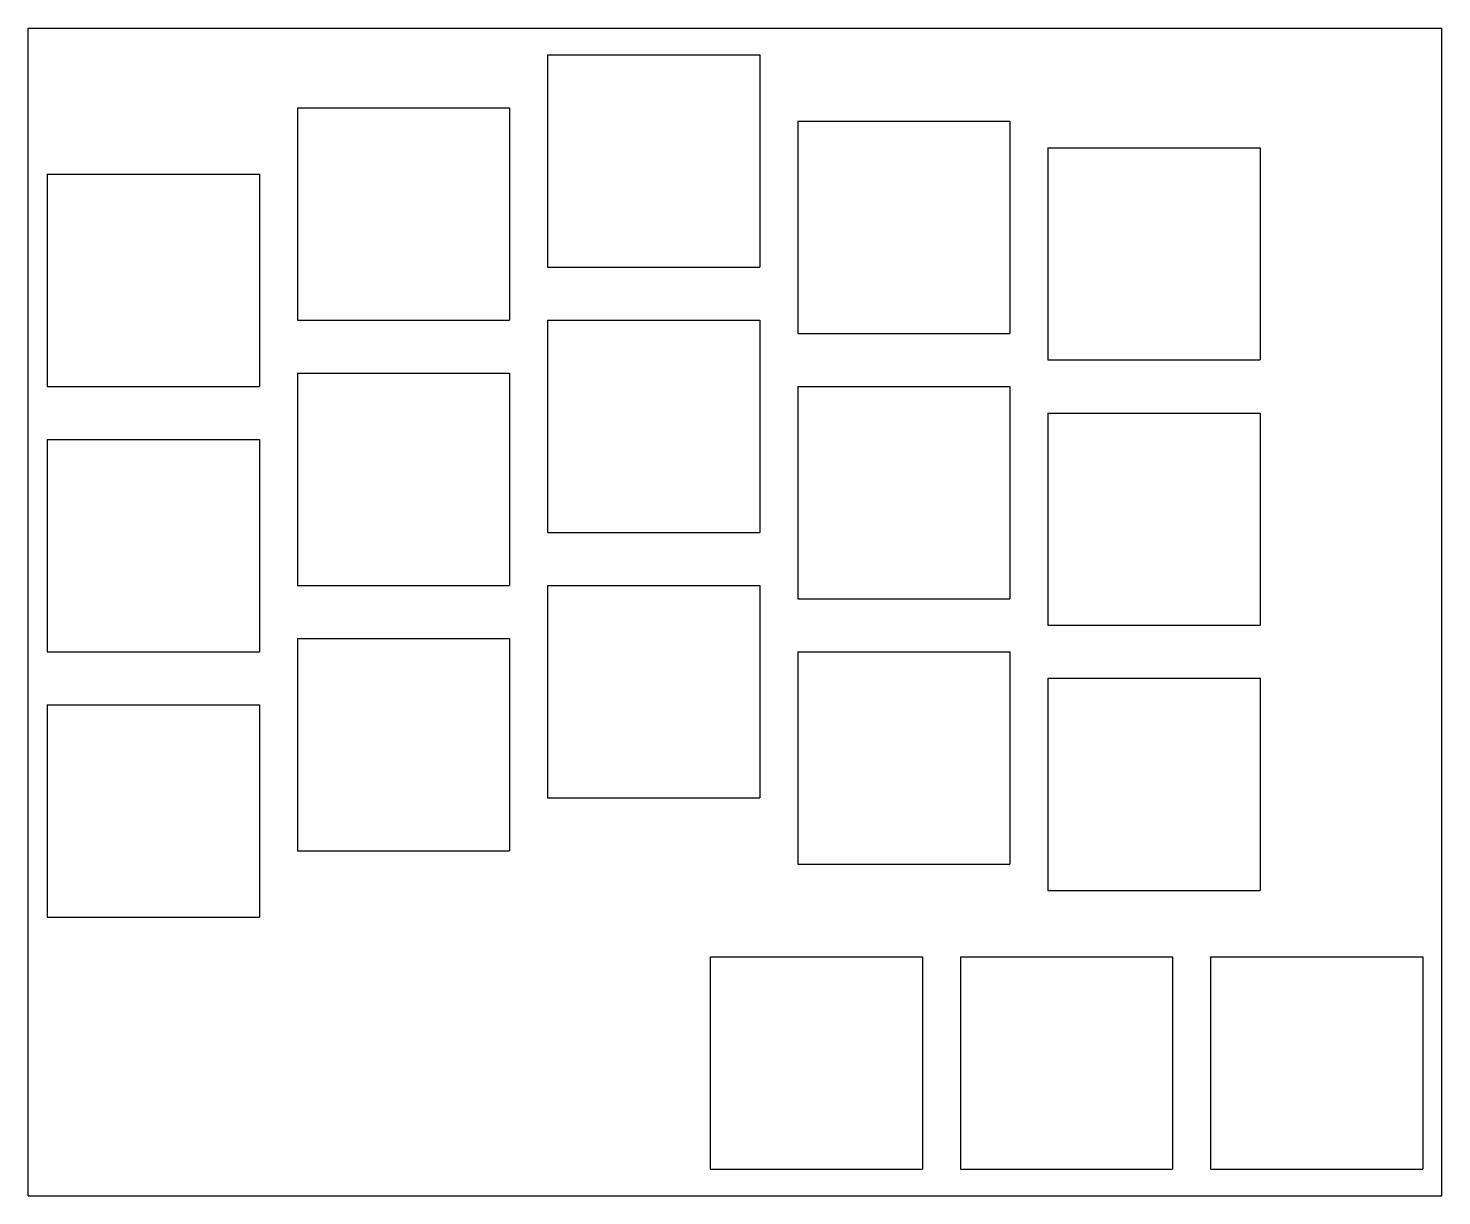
# Model space of a CAD drawing. Header units: millimetres. Extents: x 16.5 to 109.7, y -86.6 to -9.6.
import ezdxf

# ---------------------------------------------------------------- set-up
doc = ezdxf.new("R2010")
doc.units = ezdxf.units.MM

msp = doc.modelspace()

# ---------------------------------------------------------------- linework, layer by layer
for p, q in [((16.5, -9.625), (109.725, -9.625)), ((16.5, -86.625), (16.5, -9.625)), ((109.725, -86.625), (109.725, -9.625)), ((50.75, -11.375), (64.75, -11.375)), ((50.75, -11.375), (50.75, -25.375)), ((64.75, -11.375), (64.75, -25.375)), ((34.25, -14.875), (48.25, -14.875)), ((34.25, -14.875), (34.25, -28.875)), ((48.25, -14.875), (48.25, -28.875)), ((67.25, -15.75), (81.25, -15.75)), ((67.25, -15.75), (67.25, -29.75)), ((81.25, -15.75), (81.25, -29.75)), ((83.75, -17.5), (97.75, -17.5)), ((83.75, -17.5), (83.75, -31.5)), ((97.75, -17.5), (97.75, -31.5)), ((17.75, -19.25), (31.75, -19.25)), ((17.75, -19.25), (17.75, -33.25)), ((31.75, -19.25), (31.75, -33.25)), ((50.75, -25.375), (64.75, -25.375)), ((34.25, -28.875), (48.25, -28.875)), ((50.75, -28.875), (64.75, -28.875)), ((50.75, -28.875), (50.75, -42.875)), ((64.75, -28.875), (64.75, -42.875)), ((67.25, -29.75), (81.25, -29.75)), ((83.75, -31.5), (97.75, -31.5)), ((34.25, -32.375), (48.25, -32.375)), ((34.25, -32.375), (34.25, -46.375)), ((48.25, -32.375), (48.25, -46.375)), ((17.75, -33.25), (31.75, -33.25)), ((67.25, -33.25), (81.25, -33.25)), ((67.25, -33.25), (67.25, -47.25)), ((81.25, -33.25), (81.25, -47.25)), ((83.75, -35), (97.75, -35)), ((83.75, -35), (83.75, -49)), ((97.75, -35), (97.75, -49)), ((17.75, -36.75), (31.75, -36.75)), ((17.75, -36.75), (17.75, -50.75)), ((31.75, -36.75), (31.75, -50.75)), ((50.75, -42.875), (64.75, -42.875)), ((34.25, -46.375), (48.25, -46.375)), ((50.75, -46.375), (64.75, -46.375)), ((50.75, -46.375), (50.75, -60.375)), ((64.75, -46.375), (64.75, -60.375)), ((67.25, -47.25), (81.25, -47.25)), ((83.75, -49), (97.75, -49)), ((34.25, -49.875), (48.25, -49.875)), ((34.25, -49.875), (34.25, -63.875)), ((48.25, -49.875), (48.25, -63.875)), ((17.75, -50.75), (31.75, -50.75)), ((67.25, -50.75), (81.25, -50.75)), ((67.25, -50.75), (67.25, -64.75)), ((81.25, -50.75), (81.25, -64.75)), ((83.75, -52.5), (97.75, -52.5)), ((83.75, -52.5), (83.75, -66.5)), ((97.75, -52.5), (97.75, -66.5)), ((17.75, -54.25), (31.75, -54.25)), ((17.75, -54.25), (17.75, -68.25)), ((31.75, -54.25), (31.75, -68.25)), ((50.75, -60.375), (64.75, -60.375)), ((34.25, -63.875), (48.25, -63.875)), ((67.25, -64.75), (81.25, -64.75)), ((83.75, -66.5), (97.75, -66.5)), ((17.75, -68.25), (31.75, -68.25)), ((61.475, -70.875), (75.475, -70.875)), ((61.475, -70.875), (61.475, -84.875)), ((75.475, -70.875), (75.475, -84.875)), ((77.975, -70.875), (91.975, -70.875)), ((77.975, -70.875), (77.975, -84.875)), ((91.975, -70.875), (91.975, -84.875)), ((94.475, -70.875), (108.475, -70.875)), ((94.475, -70.875), (94.475, -84.875)), ((108.475, -70.875), (108.475, -84.875)), ((61.475, -84.875), (75.475, -84.875)), ((77.975, -84.875), (91.975, -84.875)), ((94.475, -84.875), (108.475, -84.875)), ((16.5, -86.625), (109.725, -86.625))]:
    msp.add_line(p, q)

doc.saveas('drawing.dxf')
